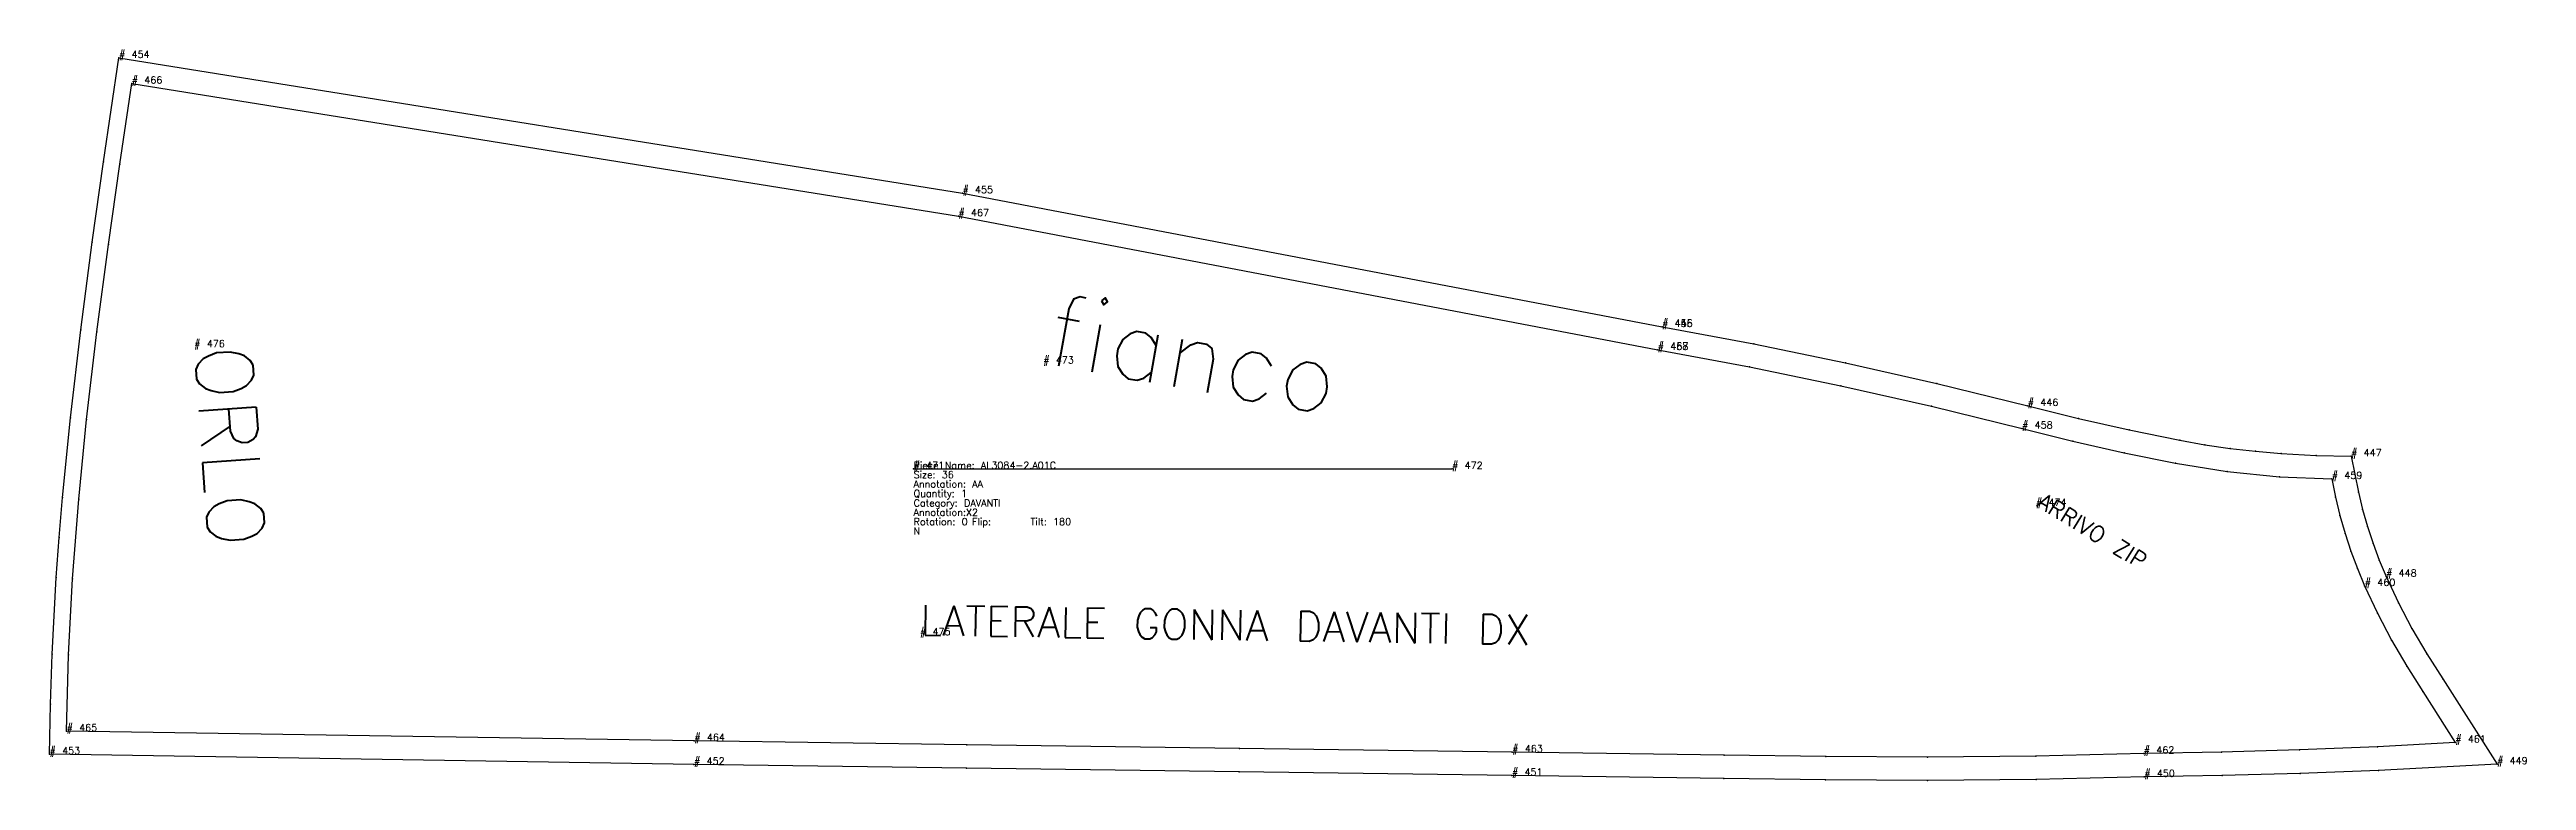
# Model space of a CAD drawing. Extents: x 0 to 9175, y -571 to 572.
# Drawn here: x 6473 to 7531, y -133 to 179 of the extents above; entities that cross this region are included whole.
import ezdxf

# ---------------------------------------------------------------- set-up
doc = ezdxf.new("R2010")
doc.units = 0
for name, color, linetype in [('1', 7, 'CONTINUOUS'), ('14', 7, 'CONTINUOUS'), ('15', 7, 'CONTINUOUS'), ('2', 1, 'CONTINUOUS'), ('3', 2, 'CONTINUOUS'), ('4', 3, 'CONTINUOUS'), ('7', 5, 'CONTINUOUS')]:
    doc.layers.add(name, color=color, linetype=linetype)
doc.styles.get("Standard").update_dxf_attribs({"font": 'txt', "bigfont": '   '})

# ---------------------------------------------------------------- blocks, each defined once
blk = doc.blocks.new('AL3084-2A01C')
at = {"layer": '1'}
blk.add_lwpolyline([(319.812, 60.774), (359.03, 53.433), (398.216, 45.334), (437.243, 36.499), (476.02, 26.952), (497.653, 21.554), (519.3, 16.679), (540.95, 12.257), (551.724, 10.357), (562.544, 8.758), (573.375, 7.524), (584.239, 6.602), (599.186, 5.747), (614.15, 5.38), (617.288, -9.916), (619.1, -17.3), (621.193, -24.606), (623.565, -31.827), (626.214, -38.953), (629.123, -45.96), (634.393, -57.241), (640.164, -68.213), (646.542, -78.96), (653.331, -89.734), (676.527, -126.144), (625.842, -128.787), (592.471, -130.12), (559.087, -131.047), (525.793, -131.566), (479.579, -132.679), (433.24, -133.109), (389.667, -132.838), (346.174, -132.253), (255.632, -131.045), (139.145, -129.44), (22.661, -127.835), (-93.833, -126.231), (-369.149, -121.942), (-368.705, -100.562), (-367.975, -79.189), (-366.286, -46.459), (-365.078, -29.346), (-363.656, -12.249), (-360.262, 21.871), (-355.821, 59.398), (-350.887, 96.825), (-346.069, 131.268), (-339.495, 175.616), (20.9, 117.879), (319.812, 60.774)], close=True, dxfattribs=at)
at = {"layer": '14'}
blk.add_lwpolyline([(317.954, 50.948), (357.098, 43.621), (396.1, 35.56), (434.943, 26.766), (473.614, 17.246), (495.344, 11.824), (517.2, 6.901), (539.149, 2.418), (561.249, -1.162), (583.54, -3.378), (605.926, -4.292), (607.531, -12.114), (609.434, -19.869), (611.633, -27.545), (614.125, -35.131), (616.907, -42.616), (619.973, -49.988), (625.413, -61.691), (631.403, -73.119), (637.97, -84.222), (644.834, -95.15), (658.668, -116.937), (625.423, -118.702), (592.158, -120.062), (558.878, -121.017), (525.59, -121.568), (479.413, -122.68), (433.225, -123.108), (389.765, -122.839), (346.308, -122.253), (255.768, -121.046), (139.283, -119.441), (22.798, -117.836), (-93.686, -116.232), (-361.875, -112.054), (-360.98, -79.466), (-359.3, -46.907), (-356.682, -12.864), (-353.303, 21.114), (-348.875, 58.529), (-343.95, 95.882), (-339.141, 130.27), (-334.049, 164.616), (19.171, 108.031), (317.954, 50.948)], close=True, dxfattribs=at)
at = {"layer": '2'}
for p in [(-339.495, 175.616), (-334.049, 164.616), (20.9, 117.879), (19.171, 108.031), (319.812, 60.774), (319.812, 60.774), (317.954, 50.948), (317.954, 50.948), (476.02, 26.952), (473.614, 17.246), (0, 0), (230.047, 0), (614.15, 5.38), (605.926, -4.292), (619.973, -49.988), (629.123, -45.96), (-361.875, -112.054), (-93.686, -116.232), (-369.149, -121.942), (-93.833, -126.231), (255.768, -121.046), (525.59, -121.568), (658.668, -116.937), (676.527, -126.144), (255.632, -131.045), (525.793, -131.566)]:
    blk.add_point(p, dxfattribs=at)
at = {"layer": '3'}
for p in [(-346.069, 131.268), (-339.141, 130.27), (-350.887, 96.825), (-343.95, 95.882), (-355.821, 59.398), (-348.875, 58.529), (359.03, 53.433), (357.098, 43.621), (398.216, 45.334), (396.1, 35.56), (437.243, 36.499), (-360.262, 21.871), (434.943, 26.766), (497.653, 21.554), (-353.303, 21.114), (495.344, 11.824), (519.3, 16.679), (540.95, 12.257), (517.2, 6.901), (539.149, 2.418), (551.724, 10.357), (562.544, 8.758), (573.375, 7.524), (584.239, 6.602), (599.186, 5.747), (561.249, -1.162), (583.54, -3.378), (617.288, -9.916), (-363.656, -12.249), (-356.682, -12.864), (607.531, -12.114), (609.434, -19.869), (619.1, -17.3), (-365.078, -29.346), (611.633, -27.545), (621.193, -24.606), (614.125, -35.131), (623.565, -31.827), (626.214, -38.953), (-366.286, -46.459), (-359.3, -46.907), (616.907, -42.616), (625.413, -61.691), (634.393, -57.241), (631.403, -73.119), (640.164, -68.213), (-367.975, -79.189), (-360.98, -79.466), (637.97, -84.222), (646.542, -78.96), (644.834, -95.15), (653.331, -89.734), (-368.705, -100.562), (22.798, -117.836), (139.283, -119.441), (346.308, -122.253), (389.765, -122.839), (433.225, -123.108), (479.413, -122.68), (558.878, -121.017), (592.158, -120.062), (625.423, -118.702), (22.661, -127.835), (139.145, -129.44), (346.174, -132.253), (389.667, -132.838), (433.24, -133.109), (479.579, -132.679), (559.087, -131.047), (592.471, -130.12), (625.842, -128.787)]:
    blk.add_point(p, dxfattribs=at)
at = {"layer": '4'}
for p in [(20.9, 117.879, 5), (319.812, 60.774, 5), (319.812, 60.774, 5), (476.02, 26.952, 5), (629.123, -45.96, 5), (-93.833, -126.231, 5), (255.632, -131.045, 5), (525.793, -131.566, 5)]:
    blk.add_point(p, dxfattribs=at)
at = {"layer": '7'}
blk.add_line((0, 0), (230.047, 0), dxfattribs=at)
at = {"layer": '1'}
for s, p in [('# 454', (-339.495, 175.616)), ('# 455', (20.9, 117.879)), ('# 445', (319.812, 60.774)), ('# 456', (319.812, 60.774)), ('# 446', (476.02, 26.952)), ('Piece Name: AL3084-2.A01C', (0, 0)), ('# 447', (614.15, 5.38)), ('Annotation: AA', (0, -8)), ('Size: 36', (0, -4)), ('Quantity: 1', (0, -12)), ('Annotation:X2', (0, -20)), ('Category: DAVANTI', (0, -16)), ('Rotation: 0', (0, -24)), ('Flip: ', (25, -24)), ('Tilt: 180', (50, -24)), ('N', (0, -28)), ('# 448', (629.123, -45.96)), ('# 453', (-369.149, -121.942)), ('# 452', (-93.833, -126.231)), ('# 449', (676.527, -126.144)), ('# 451', (255.632, -131.045)), ('# 450', (525.793, -131.566))]:
    blk.add_text(s, height=3, dxfattribs=at).set_placement(p)
at = {"layer": '14'}
for s, p in [('# 466', (-334.049, 164.616)), ('# 467', (19.171, 108.031)), ('# 457', (317.954, 50.948)), ('# 468', (317.954, 50.948)), ('# 458', (473.614, 17.246)), ('# 459', (605.926, -4.292)), ('# 460', (619.973, -49.988)), ('# 465', (-361.875, -112.054)), ('# 464', (-93.686, -116.232)), ('# 461', (658.668, -116.937)), ('# 463', (255.768, -121.046)), ('# 462', (525.59, -121.568))]:
    blk.add_text(s, height=3, dxfattribs=at).set_placement(p)
at = {"layer": '15'}
for s, height, rotation, p in [('fianco', 30.745, -10.205, (55.396, 45.095)), ('ORLO', 24.628, -85.91, (-307.341, 52.024)), ('ARRIVO ZIP', 6.865, -31.488, (479.518, -15.761)), ('LATERALE GONNA DAVANTI DX', 12.826, -0.904, (2.719, -71.041))]:
    blk.add_text(s, height=height, rotation=rotation, dxfattribs=at).set_placement(p)
for s, p in [('# 476', (-307.341, 52.024)), ('# 473', (55.396, 45.095)), ('# 474', (479.518, -15.761)), ('# 475', (2.719, -71.041))]:
    blk.add_text(s, height=3, dxfattribs=at).set_placement(p)
at = {"layer": '7'}
for s, p in [('# 471', (0, 0)), ('# 472', (230.047, 0))]:
    blk.add_text(s, height=3, dxfattribs=at).set_placement(p)

msp = doc.modelspace()

# ---------------------------------------------------------------- block references
at = {"layer": '1'}
msp.add_blockref('AL3084-2A01C', (6842.066, 0), dxfattribs=at)

doc.saveas('drawing.dxf')
